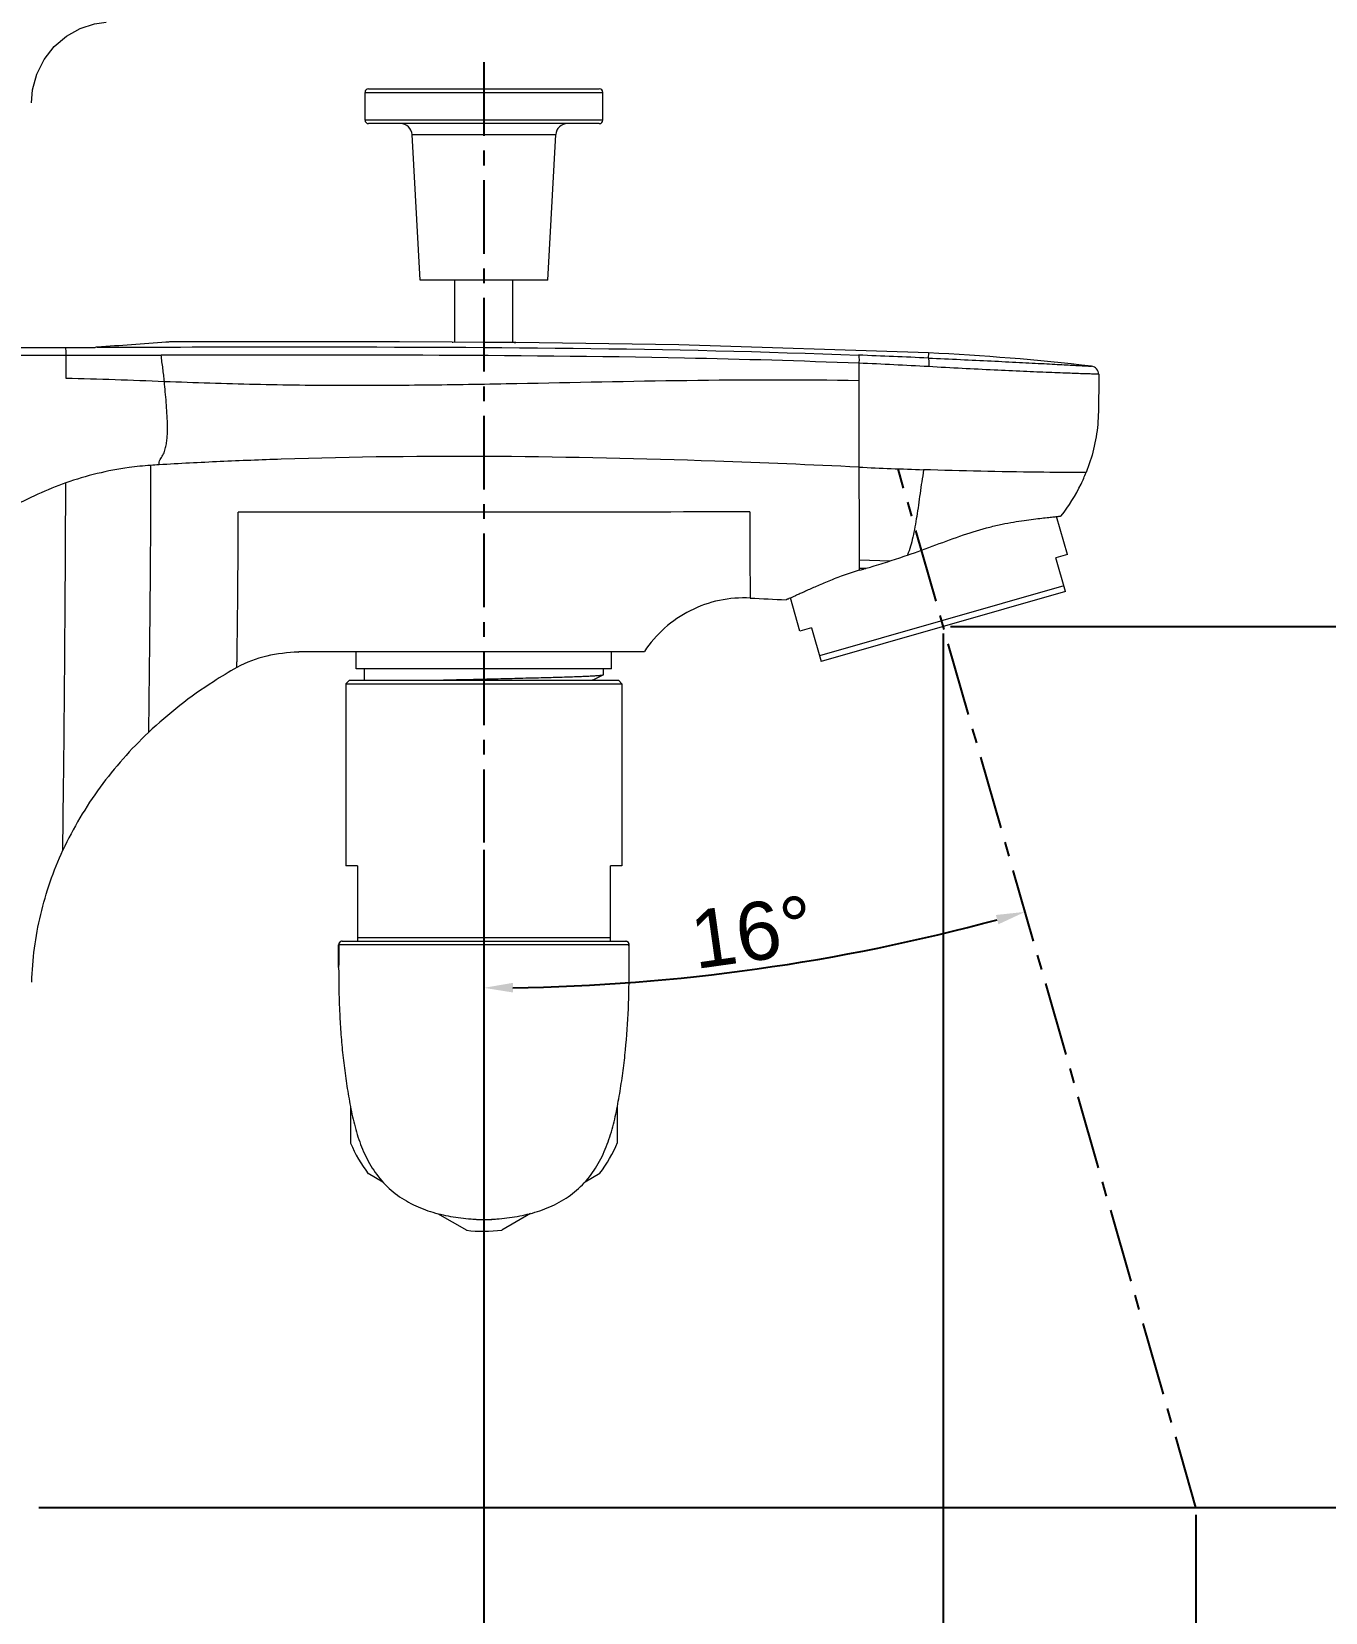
# Model space of a CAD drawing. Header units: millimetres. Extents: x 1334 to 1928, y -1757 to -1337.
# Drawn here: x 1491.9 to 1603.5, y -1619.2 to -1482.9 of the extents above; entities that cross this region are included whole.
import ezdxf

# ---------------------------------------------------------------- set-up
doc = ezdxf.new("R2010")
doc.units = ezdxf.units.MM
doc.header["$LTSCALE"] = 0.1
doc.linetypes.add('CENTERX2', pattern=[101.6, 63.5, -12.7, 12.7, -12.7])
doc.layers.get('0').update_dxf_attribs({"lineweight": 13})
doc.layers.add('CENTER', color=1, linetype='CENTERX2')
doc.layers.add('DIM', color=3, linetype='Continuous', lineweight=9)
doc.styles.get("Standard").update_dxf_attribs({"font": 'arial.ttf'})
doc.dimstyles.new('ISO-25', dxfattribs={"dimtxt": 2.5, "dimasz": 2.5, "dimexe": 1.25, "dimexo": 0.625, "dimtad": 1, "dimtxsty": 'Standard', "dimcen": 2.5, "dimadec": 0, "dimazin": 0, "dimtfac": 1, "dimtmove": 0, "dimatfit": 3, "dimfxl": 0, "dimarcsym": 0})

# ---------------------------------------------------------------- blocks, each defined once
blk = doc.blocks.new('*D23')
at = {"layer": 'Defpoints', "color": 0}
for p in [(1570.52, -1534.19), (1611.73, -1534.19), (1491.92, -1610.16)]:
    blk.add_point(p, dxfattribs=at)
at = {"layer": 'DIM', "color": 0, "linetype": 'ByBlock', "lineweight": -2}
for p, q in [((1571.15, -1534.19), (1612.98, -1534.19)), ((1611.73, -1607.66), (1611.73, -1536.69)), ((1492.54, -1610.16), (1612.98, -1610.16))]:
    blk.add_line(p, q, dxfattribs=at)
at = {"layer": 'DIM', "color": 0}
for points in [[(1611.31, -1536.69), (1612.14, -1536.69), (1611.73, -1534.19)], [(1611.31, -1607.66), (1612.14, -1607.66), (1611.73, -1610.16)]]:
    blk.add_solid(points, dxfattribs=at)
at = {"layer": 'DIM', "color": 0, "insert": (1608.55, -1572.17), "char_height": 5, "attachment_point": 5, "rotation": 90}
blk.add_mtext('76', dxfattribs=at)
blk = doc.blocks.new('*D24')
at = {"layer": 'Defpoints', "color": 0}
for p in [(1530.92, -1552.83), (1468.92, -1610.16), (1530.92, -1636.73)]:
    blk.add_point(p, dxfattribs=at)
at = {"layer": 'DIM', "color": 0, "linetype": 'ByBlock', "lineweight": -2}
for p, q in [((1530.92, -1553.46), (1530.92, -1637.98)), ((1468.92, -1610.78), (1468.92, -1637.98)), ((1471.42, -1636.73), (1528.42, -1636.73))]:
    blk.add_line(p, q, dxfattribs=at)
at = {"layer": 'DIM', "color": 0}
for points in [[(1471.42, -1636.31), (1471.42, -1637.15), (1468.92, -1636.73)], [(1528.42, -1636.31), (1528.42, -1637.15), (1530.92, -1636.73)]]:
    blk.add_solid(points, dxfattribs=at)
at = {"layer": 'DIM', "color": 0, "insert": (1499.92, -1633.55), "char_height": 5, "attachment_point": 5}
blk.add_mtext('62', dxfattribs=at)
blk = doc.blocks.new('*D19')
at = {"layer": 'Defpoints', "color": 0}
for p in [(1570.52, -1534.19), (1468.92, -1610.16), (1570.52, -1655.24)]:
    blk.add_point(p, dxfattribs=at)
at = {"layer": 'DIM', "color": 0, "linetype": 'ByBlock', "lineweight": -2}
for p, q in [((1570.52, -1534.81), (1570.52, -1656.49)), ((1468.92, -1610.78), (1468.92, -1656.49)), ((1471.42, -1655.24), (1568.02, -1655.24))]:
    blk.add_line(p, q, dxfattribs=at)
at = {"layer": 'DIM', "color": 0}
for points in [[(1471.42, -1654.82), (1471.42, -1655.65), (1468.92, -1655.24)], [(1568.02, -1654.82), (1568.02, -1655.65), (1570.52, -1655.24)]]:
    blk.add_solid(points, dxfattribs=at)
at = {"layer": 'DIM', "color": 0, "insert": (1519.72, -1651.61), "char_height": 5, "attachment_point": 5}
blk.add_mtext('101,6', dxfattribs=at)
blk = doc.blocks.new('*D25')
at = {"layer": 'Defpoints', "color": 0}
for p in [(1468.92, -1610.16), (1592.31, -1610.16), (1592.31, -1675.1)]:
    blk.add_point(p, dxfattribs=at)
at = {"layer": 'DIM', "color": 0, "linetype": 'ByBlock', "lineweight": -2}
for p, q in [((1468.92, -1610.78), (1468.92, -1676.35)), ((1592.31, -1610.78), (1592.31, -1676.35)), ((1471.42, -1675.1), (1589.81, -1675.1))]:
    blk.add_line(p, q, dxfattribs=at)
at = {"layer": 'DIM', "color": 0}
for points in [[(1471.42, -1674.68), (1471.42, -1675.52), (1468.92, -1675.1)], [(1589.81, -1674.68), (1589.81, -1675.52), (1592.31, -1675.1)]]:
    blk.add_solid(points, dxfattribs=at)
at = {"layer": 'DIM', "color": 0, "insert": (1530.61, -1671.47), "char_height": 5, "attachment_point": 5}
blk.add_mtext('123,4', dxfattribs=at)
blk = doc.blocks.new('*D29')
at = {"layer": 'Defpoints', "color": 0}
for p in [(1530.92, -1485.56), (1566.63, -1520.6), (1530.92, -1552.83), (1546.65, -1564.62), (1592.31, -1610.16)]:
    blk.add_point(p, dxfattribs=at)
at = {"layer": 'DIM', "color": 0, "linetype": 'ByBlock', "lineweight": -2}
blk.add_line((1530.92, -1553.46), (1530.92, -1566.6), dxfattribs=at)
blk.add_arc((1530.92, -1396.08), 169.28, 270.8462, 285.1538, dxfattribs=at)
at = {"layer": 'DIM', "color": 0}
for points in [[(1575.06, -1559.07), (1575.28, -1559.87), (1577.58, -1558.8)], [(1533.42, -1565.75), (1533.42, -1564.92), (1530.92, -1565.35)]]:
    blk.add_solid(points, dxfattribs=at)
at = {"layer": 'DIM', "color": 0, "insert": (1554.04, -1560.56), "char_height": 5, "attachment_point": 5, "rotation": 8}
blk.add_mtext('16°', dxfattribs=at)

msp = doc.modelspace()

# ---------------------------------------------------------------- linework, layer by layer
at = {"color": 7, "linetype": 'Continuous'}
for p, q in [((1520.971, -1487.851), (1540.87, -1487.851)), ((1520.67, -1490.551), (1520.67, -1488.151)), ((1520.67, -1488.151), (1541.17, -1488.151)), ((1541.17, -1490.551), (1541.17, -1488.151)), ((1541.17, -1490.551), (1520.67, -1490.551)), ((1540.87, -1490.851), (1520.971, -1490.851)), ((1525.42, -1504.351), (1524.723, -1491.796)), ((1524.723, -1491.796), (1537.118, -1491.796)), ((1536.42, -1504.351), (1537.118, -1491.796)), ((1536.42, -1504.351), (1525.42, -1504.351)), ((1528.42, -1509.69), (1528.42, -1504.351)), ((1533.42, -1509.721), (1533.42, -1504.351)), ((1530.92, -1509.712), (1528.17, -1509.687)), ((1528.17, -1509.687), (1528.241, -1509.688)), ((1533.67, -1509.721), (1530.92, -1509.712)), ((1533.524, -1509.721), (1533.67, -1509.721)), ((1445.92, -1510.158), (1497.414, -1510.158)), ((1484.297, -1510.815), (1494.88, -1510.814)), ((1494.88, -1510.813), (1503.099, -1510.811)), ((1494.88, -1510.814), (1494.88, -1512.781)), ((1569.254, -1510.619), (1569.233, -1511.057)), ((1563.253, -1511.506), (1563.253, -1520.459)), ((1581.231, -1527.995), (1580.292, -1524.717)), ((1563.273, -1528.446), (1563.277, -1529.158)), ((1563.273, -1528.446), (1565.934, -1528.552)), ((1581.231, -1527.995), (1580.222, -1528.284)), ((1581.049, -1531.168), (1580.222, -1528.284)), ((1563.277, -1529.158), (1563.277, -1529.179)), ((1563.278, -1529.356), (1563.454, -1529.304)), ((1563.548, -1529.19), (1563.435, -1529.186)), ((1563.454, -1529.304), (1563.632, -1529.253)), ((1563.661, -1529.195), (1563.548, -1529.19)), ((1563.576, -1529.171), (1563.875, -1529.182)), ((1563.737, -1529.198), (1563.661, -1529.195)), ((1563.674, -1529.241), (1563.826, -1529.197)), ((1563.812, -1529.201), (1563.737, -1529.198)), ((1563.826, -1529.197), (1563.843, -1529.192)), ((1563.843, -1529.192), (1563.875, -1529.183)), ((1580.911, -1530.688), (1559.859, -1536.724)), ((1581.049, -1531.168), (1559.997, -1537.205)), ((1558.161, -1534.61), (1557.339, -1531.742)), ((1559.17, -1534.321), (1558.161, -1534.61)), ((1559.17, -1534.321), (1559.997, -1537.205)), ((1514.92, -1536.398), (1515.007, -1536.351)), ((1515.007, -1536.351), (1544.758, -1536.351)), ((1519.92, -1537.851), (1519.92, -1536.351)), ((1541.92, -1537.851), (1541.92, -1536.351)), ((1541.92, -1537.851), (1519.92, -1537.851)), ((1520.62, -1538.835), (1520.62, -1537.851)), ((1540.41, -1538.782), (1541.211, -1538.365)), ((1541.211, -1538.365), (1541.22, -1538.355)), ((1541.22, -1538.355), (1541.22, -1537.851)), ((1519.32, -1538.835), (1519.02, -1539.135)), ((1519.02, -1539.135), (1519.02, -1554.835)), ((1519.02, -1539.135), (1542.82, -1539.135)), ((1519.32, -1538.835), (1542.52, -1538.835)), ((1540.42, -1538.835), (1540.42, -1538.777)), ((1542.52, -1538.835), (1542.82, -1539.135)), ((1542.82, -1539.135), (1542.82, -1554.835)), ((1494.632, -1553.485), (1494.687, -1548.023)), ((1494.687, -1548.023), (1494.69, -1547.686)), ((1520.02, -1554.835), (1519.02, -1554.835)), ((1520.02, -1554.835), (1520.02, -1561.335)), ((1542.82, -1554.835), (1541.82, -1554.835)), ((1541.82, -1561.335), (1541.82, -1554.835)), ((1518.399, -1561.636), (1518.399, -1561.635)), ((1530.92, -1561.639), (1518.399, -1561.635)), ((1518.399, -1563.589), (1518.399, -1561.637)), ((1518.498, -1561.412), (1518.431, -1561.501)), ((1518.482, -1561.428), (1518.442, -1561.481)), ((1518.593, -1561.354), (1518.498, -1561.412)), ((1518.698, -1561.335), (1518.593, -1561.354)), ((1518.699, -1561.335), (1543.142, -1561.335)), ((1541.82, -1561.035), (1520.02, -1561.035)), ((1530.92, -1561.639), (1530.92, -1561.335)), ((1543.442, -1561.635), (1530.92, -1561.639)), ((1530.92, -1561.639), (1530.92, -1585.333)), ((1543.377, -1561.448), (1543.306, -1561.385)), ((1543.354, -1561.423), (1543.314, -1561.39)), ((1543.423, -1561.532), (1543.377, -1561.448)), ((1543.441, -1561.622), (1543.423, -1561.532)), ((1543.442, -1561.635), (1543.441, -1561.622)), ((1543.442, -1561.635), (1543.442, -1561.636)), ((1543.442, -1563.589), (1543.442, -1561.637)), ((1519.424, -1575.628), (1519.431, -1578.758)), ((1542.431, -1578.71), (1542.424, -1575.587)), ((1522.214, -1582.096), (1520.944, -1581.366)), ((1539.656, -1582.062), (1540.929, -1581.324)), ((1526.933, -1584.807), (1529.439, -1586.247)), ((1534.938, -1584.799), (1532.454, -1586.24))]:
    msp.add_line(p, q, dxfattribs=at)
for points in [[(1491.92, -1489.069), (1492.015, -1487.927), (1492.374, -1486.589), (1493.007, -1485.326), (1493.879, -1484.212), (1494.944, -1483.31), (1496.123, -1482.652), (1497.343, -1482.249), (1498.346, -1482.092)], [(1528.17, -1509.687), (1523.658, -1509.67), (1503.92, -1509.658)], [(1569.254, -1510.619), (1547.735, -1509.912), (1533.67, -1509.721)], [(1518.431, -1561.501), (1518.401, -1561.603), (1518.399, -1561.635)], [(1543.306, -1561.385), (1543.224, -1561.347), (1543.142, -1561.335)]]:
    msp.add_lwpolyline(points, dxfattribs=at)
for centre, radius, start, end in [((1520.97, -1488.151), 0.3, 90, 180), ((1540.87, -1488.151), 0.3, 0, 90), ((1520.97, -1490.551), 0.3, 180, 270), ((1523.724, -1491.851), 1, 3.17983, 90), ((1538.116, -1491.851), 1, 90, 176.82017), ((1540.87, -1490.551), 0.3, 270, 0), ((1510.097, -2863.76), 1353.995, 87.496839, 87.751197), ((1560.181, -1709.246), 198.834, 83.32249, 87.38484), ((1550.83, -1830.603), 319.338, 86.69056, 87.77061), ((1583.22, -1512.456), 0.7, 0.00015, 83.3186), ((1508.763, -1612.667), 92.588, 93.62207, 94.07293), ((5580.524, -1514.255), 4017.276, 180.088482, 180.202406), ((1580.866, -1151.843), 369.036, 267.26437, 268.12946), ((-3273.893, -1499.878), 4768.823, 359.425588, 359.736411), ((1544.355, -1461.318), 70.612, 287.7944, 289.07983), ((1567.091, -1438.867), 90.372, 267.58105, 267.77108), ((1603.826, -1529.096), 40.549, 180.11757, 180.36679), ((1565.659, -1473.614), 55.617, 267.54571, 267.70862), ((1558.074, -1510.031), 20.009, 286.12755, 286.25251), ((1625.793, -153.204), 1380.416, 267.013878, 267.142184), ((1518.701, -1561.635), 0.302, 168.42476, 179.95244), ((1518.696, -1561.634), 0.297, 156.96522, 168.46666), ((1518.702, -1561.637), 0.303, 149.10782, 156.87645), ((1518.694, -1561.63), 0.293, 128.97192, 136.46297), ((1518.703, -1561.64), 0.306, 115.00508, 128.97757), ((1518.697, -1561.629), 0.294, 109.4625, 114.9847), ((1518.699, -1561.636), 0.301, 90.04007, 109.38895), ((1543.132, -1561.659), 0.325, 65.09581, 72.11559), ((1543.136, -1561.649), 0.314, 55.60569, 65.13761), ((1543.151, -1561.627), 0.287, 36.65046, 45.25888), ((1543.136, -1561.638), 0.306, 26.28702, 36.68909), ((1543.144, -1561.634), 0.297, 19.03073, 26.31072), ((1543.142, -1561.635), 0.3, 10.78574, 18.98085), ((1543.14, -1561.635), 0.301, 0.04048, 10.8109), ((1530.92, -1573.835), 12.5, 203.10067, 217.14343), ((1530.92, -1573.835), 12.5, 323.09822, 337.14147), ((1530.92, -1573.835), 12.5, 263.09796, 277.14343), ((1530.92, -1573.835), 11.5, 263.55116, 276.60436)]:
    msp.add_arc(centre, radius, start, end, dxfattribs=at)
for points, knots in [([(1503.92, -1509.659), (1503.784, -1509.669), (1501.671, -1509.836), (1499.557, -1509.991), (1497.578, -1510.113)], [0, 0, 0, 0, 0.0644348, 1, 1, 1, 1]), ([(1494.844, -1510.158), (1494.862, -1510.242), (1494.874, -1510.462), (1494.88, -1510.681), (1494.88, -1510.813)], [0, 0, 0, 0, 0.3932047, 1, 1, 1, 1]), ([(1497.578, -1510.113), (1503.045, -1510.109), (1524.929, -1510.064), (1546.822, -1510.169), (1563.227, -1510.808)], [0, 0, 0, 0, 0.2498326, 1, 1, 1, 1]), ([(1563.253, -1511.506), (1558.243, -1511.311), (1538.196, -1510.743), (1518.139, -1510.801), (1503.099, -1510.81)], [0, 0, 0, 0, 0.2500298, 1, 1, 1, 1]), ([(1503.371, -1513.067), (1503.354, -1512.889), (1503.32, -1512.52), (1503.221, -1511.769), (1503.139, -1511.196), (1503.099, -1510.811)], [0, 0, 0, 0, 0.2363834, 0.4887516, 1, 1, 1, 1]), ([(1563.227, -1510.808), (1563.232, -1510.812), (1563.238, -1510.834), (1563.246, -1510.876), (1563.252, -1510.944), (1563.259, -1511.073), (1563.26, -1511.263), (1563.256, -1511.423), (1563.253, -1511.506)], [0, 0, 0, 0, 0.0291702, 0.090489, 0.1872378, 0.3164034, 0.6452213, 1, 1, 1, 1]), ([(1569.233, -1511.057), (1570.161, -1511.098), (1571.972, -1511.179), (1574.59, -1511.305), (1576.647, -1511.408), (1578.162, -1511.486), (1579.176, -1511.539), (1580.094, -1511.587), (1580.907, -1511.631), (1581.61, -1511.668), (1582.124, -1511.696), (1582.474, -1511.715), (1582.689, -1511.727), (1582.871, -1511.737), (1583.021, -1511.745), (1583.138, -1511.751), (1583.216, -1511.756), (1583.26, -1511.757), (1583.283, -1511.761), (1583.293, -1511.758), (1583.302, -1511.762), (1583.302, -1511.76)], [0, 0, 0, 0, 0.1979222, 0.3859652, 0.558287, 0.6364415, 0.7090622, 0.7745235, 0.8323456, 0.882401, 0.9243589, 0.9419396, 0.9571894, 0.9701251, 0.9807636, 0.9891105, 0.9951295, 0.9972517, 0.9987747, 0.9996927, 1, 1, 1, 1]), ([(1569.233, -1511.057), (1569.239, -1511.061), (1569.248, -1511.085), (1569.257, -1511.13), (1569.265, -1511.203), (1569.273, -1511.341), (1569.275, -1511.542), (1569.27, -1511.711), (1569.265, -1511.797)], [0, 0, 0, 0, 0.0305412, 0.0929152, 0.1910236, 0.3216548, 0.6514701, 1, 1, 1, 1]), ([(1583.92, -1512.456), (1583.92, -1512.457), (1583.911, -1512.453), (1583.901, -1512.456), (1583.877, -1512.453), (1583.831, -1512.453), (1583.749, -1512.45), (1583.627, -1512.446), (1583.471, -1512.441), (1583.281, -1512.435), (1583.057, -1512.427), (1582.691, -1512.415), (1582.155, -1512.397), (1581.422, -1512.372), (1580.573, -1512.341), (1579.615, -1512.305), (1578.558, -1512.262), (1576.979, -1512.194), (1574.838, -1512.095), (1572.114, -1511.956), (1570.231, -1511.852), (1569.265, -1511.797)], [0, 0, 0, 0, 0.0003073, 0.0012256, 0.0027491, 0.004872, 0.0108938, 0.0192455, 0.0298912, 0.0428373, 0.0581013, 0.0757008, 0.1177114, 0.167838, 0.2257419, 0.291282, 0.3639634, 0.4421451, 0.6143926, 0.80224, 1, 1, 1, 1]), ([(1583.92, -1512.456), (1583.92, -1513.169), (1583.925, -1514.608), (1583.89, -1516.772), (1583.535, -1518.905), (1583.101, -1520.27), (1582.839, -1520.926)], [0, 0, 0, 0, 0.248899, 0.502197, 0.753689, 1, 1, 1, 1]), ([(1502.914, -1520.264), (1502.91, -1520.187), (1502.918, -1520.032), (1503.021, -1519.738), (1503.215, -1519.497), (1503.359, -1519.226), (1503.425, -1519.005), (1503.475, -1518.781), (1503.541, -1518.482), (1503.6, -1518.104), (1503.647, -1517.494), (1503.649, -1516.728), (1503.603, -1515.811), (1503.512, -1514.591), (1503.428, -1513.677), (1503.37, -1513.067)], [0, 0, 0, 0, 0.0314316, 0.0625559, 0.1253108, 0.1563855, 0.1875788, 0.2189831, 0.2502293, 0.3126505, 0.3751663, 0.5001152, 0.6250852, 0.7500579, 1, 1, 1, 1]), ([(1503.371, -1513.067), (1505.977, -1513.165), (1511.136, -1513.342), (1518.8, -1513.422), (1526.323, -1513.377), (1536.182, -1513.212), (1548.478, -1512.93), (1558.312, -1512.894), (1563.253, -1512.984)], [0, 0, 0, 0, 0.1306195, 0.2585742, 0.3839018, 0.5074627, 0.7524744, 1, 1, 1, 1]), ([(1563.253, -1520.46), (1559.108, -1520.266), (1542.521, -1519.571), (1525.902, -1519.368), (1513.455, -1519.777)], [0, 0, 0, 0, 0.2499091, 1, 1, 1, 1]), ([(1502.187, -1520.313), (1501.564, -1520.352), (1499.084, -1520.597), (1496.643, -1521.201), (1494.879, -1521.817)], [0, 0, 0, 0, 0.2502446, 1, 1, 1, 1]), ([(1502.186, -1520.31), (1502.185, -1521.711), (1502.179, -1524.466), (1502.157, -1528.477), (1502.129, -1531.673), (1502.106, -1534.071), (1502.089, -1535.734), (1502.072, -1537.294), (1502.056, -1538.733), (1502.041, -1540.029), (1502.031, -1541.005), (1502.023, -1541.689), (1502.018, -1542.119), (1502.014, -1542.486), (1502.01, -1542.788), (1502.007, -1543.021), (1502.007, -1543.172), (1502.008, -1543.257), (1502.009, -1543.298), (1502.008, -1543.321), (1502.007, -1543.335), (1502.004, -1543.337)], [0, 0, 0, 0, 0.1825832, 0.3588264, 0.5225709, 0.5989047, 0.6712559, 0.7392223, 0.8021092, 0.8588445, 0.9080259, 0.9292616, 0.9479814, 0.9639972, 0.9771417, 0.9872901, 0.9943576, 0.9967612, 0.998468, 0.9995255, 1, 1, 1, 1]), ([(1513.455, -1519.779), (1511.697, -1519.837), (1508.183, -1519.984), (1504.669, -1520.148), (1502.913, -1520.262)], [0, 0, 0, 0, 0.4999833, 1, 1, 1, 1]), ([(1568.82, -1520.683), (1568.803, -1521.03), (1568.656, -1521.708), (1568.523, -1522.726), (1568.383, -1523.724), (1568.199, -1524.985), (1567.939, -1526.438), (1567.634, -1527.549), (1567.437, -1528.051)], [0, 0, 0, 0, 0.1389978, 0.2757763, 0.4103914, 0.54141, 0.7848671, 1, 1, 1, 1]), ([(1582.839, -1520.926), (1581.452, -1520.93), (1576.779, -1520.888), (1572.105, -1520.791), (1568.82, -1520.683)], [0, 0, 0, 0, 0.2966939, 1, 1, 1, 1]), ([(1494.88, -1521.816), (1494.06, -1522.111), (1492.45, -1522.783), (1490.095, -1523.924), (1487.849, -1525.268), (1484.997, -1527.279), (1481.703, -1530.158), (1478.262, -1534.118), (1475.337, -1538.476), (1473.434, -1542.422), (1472.29, -1545.725), (1471.633, -1548.265), (1471.192, -1550.853), (1471.089, -1552.6), (1471.057, -1553.473)], [0, 0, 0, 0, 0.0624238, 0.1248552, 0.1873046, 0.2497675, 0.3746623, 0.4996215, 0.6246286, 0.7496642, 0.8122393, 0.8748214, 0.937411, 1, 1, 1, 1]), ([(1580.692, -1524.662), (1581.352, -1523.81), (1582.124, -1522.578), (1582.705, -1521.261), (1582.839, -1520.926)], [0, 0, 0, 0, 0.7491288, 1, 1, 1, 1]), ([(1509.63, -1537.728), (1509.634, -1537.724), (1509.628, -1537.699), (1509.634, -1537.657), (1509.631, -1537.58), (1509.633, -1537.477), (1509.633, -1537.342), (1509.637, -1537.106), (1509.642, -1536.74), (1509.649, -1536.219), (1509.657, -1535.591), (1509.666, -1534.861), (1509.677, -1534.034), (1509.687, -1533.113), (1509.702, -1531.708), (1509.718, -1529.739), (1509.739, -1527.147), (1509.737, -1525.316), (1509.747, -1524.355)], [0, 0, 0, 0, 0.0012672, 0.0046909, 0.0102964, 0.0181021, 0.0281179, 0.0403176, 0.0711228, 0.1102206, 0.1572926, 0.2119982, 0.2739725, 0.3429038, 0.4185467, 0.5892671, 0.7844236, 1, 1, 1, 1]), ([(1530.906, -1524.345), (1527.376, -1524.343), (1520.323, -1524.338), (1513.27, -1524.338), (1509.747, -1524.355)], [0, 0, 0, 0, 0.5004372, 1, 1, 1, 1]), ([(1553.845, -1524.318), (1551.935, -1524.321), (1544.289, -1524.336), (1536.642, -1524.349), (1530.906, -1524.345)], [0, 0, 0, 0, 0.2498061, 1, 1, 1, 1]), ([(1553.845, -1524.319), (1553.849, -1524.989), (1553.843, -1526.217), (1553.851, -1527.876), (1553.855, -1529.036), (1553.86, -1529.788), (1553.864, -1530.232), (1553.867, -1530.608), (1553.87, -1530.921), (1553.873, -1531.177), (1553.876, -1531.381), (1553.878, -1531.521), (1553.879, -1531.608), (1553.88, -1531.657), (1553.88, -1531.694), (1553.883, -1531.723), (1553.88, -1531.735), (1553.883, -1531.746), (1553.882, -1531.746)], [0, 0, 0, 0, 0.2709983, 0.4956613, 0.6700486, 0.7397604, 0.7992583, 0.8495106, 0.891431, 0.9257419, 0.9530531, 0.973852, 0.9819106, 0.9884603, 0.9935312, 0.9971367, 0.9992887, 1, 1, 1, 1]), ([(1567.437, -1528.051), (1568.254, -1527.767), (1569.859, -1527.175), (1572.203, -1526.305), (1574.116, -1525.719), (1575.567, -1525.381), (1576.556, -1525.192), (1577.463, -1525.051), (1578.276, -1524.945), (1578.982, -1524.865), (1579.5, -1524.809), (1579.854, -1524.771), (1580.072, -1524.746), (1580.258, -1524.724), (1580.41, -1524.704), (1580.528, -1524.688), (1580.606, -1524.676), (1580.65, -1524.67), (1580.673, -1524.664), (1580.683, -1524.666), (1580.691, -1524.661), (1580.692, -1524.662)], [0, 0, 0, 0, 0.1888314, 0.3734878, 0.5458818, 0.6251382, 0.6986659, 0.7657143, 0.8255717, 0.8775424, 0.9209695, 0.9393015, 0.9552915, 0.9688934, 0.9800693, 0.9887824, 0.9950112, 0.9971928, 0.9987519, 0.9996879, 1, 1, 1, 1]), ([(1563.875, -1529.183), (1564.043, -1529.134), (1564.731, -1528.929), (1565.417, -1528.718), (1565.934, -1528.552)], [0, 0, 0, 0, 0.2439451, 1, 1, 1, 1]), ([(1563.278, -1529.356), (1562.81, -1529.491), (1561.924, -1529.782), (1560.692, -1530.263), (1559.619, -1530.723), (1558.83, -1531.075), (1558.285, -1531.32), (1557.947, -1531.473), (1557.657, -1531.602), (1557.418, -1531.708), (1557.25, -1531.782), (1557.143, -1531.829), (1557.082, -1531.856), (1557.035, -1531.874), (1556.999, -1531.893), (1556.983, -1531.894), (1556.97, -1531.906), (1556.969, -1531.904)], [0, 0, 0, 0, 0.2147468, 0.4101933, 0.5826207, 0.7287971, 0.7910637, 0.8456829, 0.8923655, 0.930868, 0.9610146, 0.9729015, 0.9826412, 0.9902268, 0.9956525, 0.9989122, 1, 1, 1, 1]), ([(1553.882, -1531.746), (1552.994, -1531.701), (1551.198, -1531.84), (1548.656, -1532.734), (1546.427, -1534.249), (1545.247, -1535.61), (1544.758, -1536.351)], [0, 0, 0, 0, 0.2500223, 0.5000168, 0.7499938, 1, 1, 1, 1]), ([(1514.92, -1536.398), (1514.006, -1536.448), (1512.178, -1536.649), (1510.426, -1537.279), (1509.63, -1537.728)], [0, 0, 0, 0, 0.5004231, 1, 1, 1, 1]), ([(1509.63, -1537.728), (1508.942, -1538.118), (1506.237, -1539.752), (1503.725, -1541.709), (1502.004, -1543.337)], [0, 0, 0, 0, 0.2502362, 1, 1, 1, 1]), ([(1530.92, -1538.73), (1531.572, -1538.715), (1532.852, -1538.682), (1534.714, -1538.633), (1536.191, -1538.597), (1537.286, -1538.569), (1538.026, -1538.548), (1538.701, -1538.525), (1539.304, -1538.5), (1539.832, -1538.475), (1540.278, -1538.452), (1540.597, -1538.433), (1540.808, -1538.418), (1540.933, -1538.407), (1541.036, -1538.397), (1541.115, -1538.388), (1541.171, -1538.378), (1541.201, -1538.37), (1541.211, -1538.365)], [0, 0, 0, 0, 0.1899304, 0.3729447, 0.5424028, 0.6200937, 0.6921356, 0.757875, 0.8167142, 0.8681182, 0.9116178, 0.9468147, 0.9611996, 0.9733964, 0.9833832, 0.991143, 0.9966702, 1, 1, 1, 1]), ([(1541.22, -1538.355), (1541.22, -1538.355), (1541.22, -1538.354), (1541.22, -1538.354), (1541.22, -1538.354)], [0, 0, 0, 0, 0.4933413, 1, 1, 1, 1]), ([(1526.303, -1538.835), (1527.051, -1538.815), (1528.59, -1538.779), (1530.13, -1538.749), (1530.92, -1538.73)], [0, 0, 0, 0, 0.4861826, 1, 1, 1, 1]), ([(1540.033, -1538.835), (1540.082, -1538.831), (1540.167, -1538.823), (1540.279, -1538.811), (1540.356, -1538.799), (1540.397, -1538.789), (1540.41, -1538.782)], [0, 0, 0, 0, 0.3810631, 0.6749334, 0.8809554, 1, 1, 1, 1]), ([(1502.004, -1543.337), (1500.479, -1544.781), (1497.672, -1547.939), (1495.511, -1551.578), (1494.632, -1553.485)], [0, 0, 0, 0, 0.5000535, 1, 1, 1, 1]), ([(1491.936, -1564.86), (1491.998, -1562.903), (1492.515, -1558.99), (1493.812, -1555.263), (1494.632, -1553.485)], [0, 0, 0, 0, 0.4999897, 1, 1, 1, 1]), ([(1543.232, -1561.35), (1543.224, -1561.347), (1543.195, -1561.339), (1543.164, -1561.335), (1543.142, -1561.335)], [0, 0, 0, 0, 0.2595367, 1, 1, 1, 1]), ([(1518.399, -1563.588), (1518.399, -1564.776), (1518.428, -1566.56), (1518.555, -1568.934), (1518.705, -1570.714), (1518.91, -1572.49), (1519.127, -1573.964), (1519.33, -1575.139), (1519.554, -1576.314), (1519.903, -1577.78), (1520.506, -1579.497), (1521.369, -1581.113), (1522.543, -1582.535), (1524.001, -1583.659), (1525.651, -1584.455), (1527.384, -1584.961), (1528.857, -1585.196), (1530.035, -1585.3), (1530.625, -1585.324), (1530.92, -1585.333)], [0, 0, 0, 0, 0.1238546, 0.1858492, 0.2479293, 0.310054, 0.3721586, 0.403232, 0.4343574, 0.4969208, 0.5600739, 0.623598, 0.6869535, 0.750772, 0.8140099, 0.876763, 0.9384508, 0.969215, 1, 1, 1, 1]), ([(1530.92, -1585.333), (1531.216, -1585.324), (1531.806, -1585.3), (1532.984, -1585.196), (1534.458, -1584.961), (1536.192, -1584.454), (1537.842, -1583.658), (1539.3, -1582.533), (1540.474, -1581.111), (1541.336, -1579.493), (1541.939, -1577.776), (1542.287, -1576.31), (1542.512, -1575.135), (1542.714, -1573.959), (1542.931, -1572.485), (1543.205, -1570.12), (1543.404, -1567.153), (1543.442, -1564.776), (1543.442, -1563.588)], [0, 0, 0, 0, 0.0307921, 0.0615652, 0.1232771, 0.1860614, 0.2493112, 0.3131501, 0.3765161, 0.4400632, 0.5032262, 0.5657968, 0.5969289, 0.6280153, 0.6901328, 0.7522242, 0.8761783, 1, 1, 1, 1])]:
    msp.add_open_spline(points, degree=3, knots=knots, dxfattribs=at)
for points in [[(1497.578, -1510.113), (1497.521, -1510.116), (1497.464, -1510.133), (1497.414, -1510.158)], [(1494.881, -1512.781), (1497.711, -1512.843), (1500.541, -1512.953), (1503.37, -1513.067)], [(1518.414, -1561.637), (1518.406, -1562.273), (1518.399, -1562.909), (1518.399, -1563.545)], [(1543.442, -1563.545), (1543.441, -1562.909), (1543.435, -1562.273), (1543.427, -1561.637)]]:
    msp.add_open_spline(points, degree=3, dxfattribs=at)
at = {"layer": 'CENTER'}
for p, q in [((1530.92, -1485.556), (1530.92, -1552.831)), ((1592.308, -1610.158), (1566.629, -1520.604))]:
    msp.add_line(p, q, dxfattribs=at)

# ---------------------------------------------------------------- dimensions: what is measured, and where the dimension line sits
at = {"layer": 'DIM'}
dim = msp.add_angular_dim_2l(base=(1546.655, -1564.622), line1=((1592.308, -1610.158), (1566.629, -1520.604)), line2=((1530.92, -1485.556), (1530.92, -1552.831)), dimstyle='ISO-25', override={"dimtxt": 5, "dimdec": 1, "dimcen": 5, "dimtdec": 1, "dimfxl": 1.25, "dimarcsym": 1}, dxfattribs=at)
dim.commit()
dim.dimension.update_dxf_attribs({"geometry": '*D29', "text_midpoint": (1554.037, -1560.56)})
for base, p2, picture, middle in [((1570.523, -1655.236), (1570.523, -1534.186), '*D19', (1519.722, -1651.606)), ((1530.92, -1636.729), (1530.92, -1552.831), '*D24', (1499.92, -1633.551)), ((1592.308, -1675.101), (1592.308, -1610.158), '*D25', (1530.614, -1671.471))]:
    dim = msp.add_linear_dim(base=base, p1=(1468.92, -1610.158), p2=p2, dimstyle='ISO-25', override={"dimtxt": 5, "dimdec": 1, "dimcen": 5, "dimtdec": 1, "dimfxl": 1.25, "dimarcsym": 1}, dxfattribs=at)
    dim.commit()
    dim.dimension.update_dxf_attribs({"geometry": picture, "text_midpoint": middle})
dim = msp.add_linear_dim(base=(1611.728, -1534.186), p1=(1491.92, -1610.158), p2=(1570.523, -1534.186), angle=90, dimstyle='ISO-25', override={"dimtxt": 5, "dimdec": 1, "dimcen": 5, "dimtdec": 1, "dimfxl": 1.25, "dimarcsym": 1}, dxfattribs=at)
dim.commit()
dim.dimension.update_dxf_attribs({"geometry": '*D23', "text_midpoint": (1608.55, -1572.172)})

doc.saveas('drawing.dxf')
